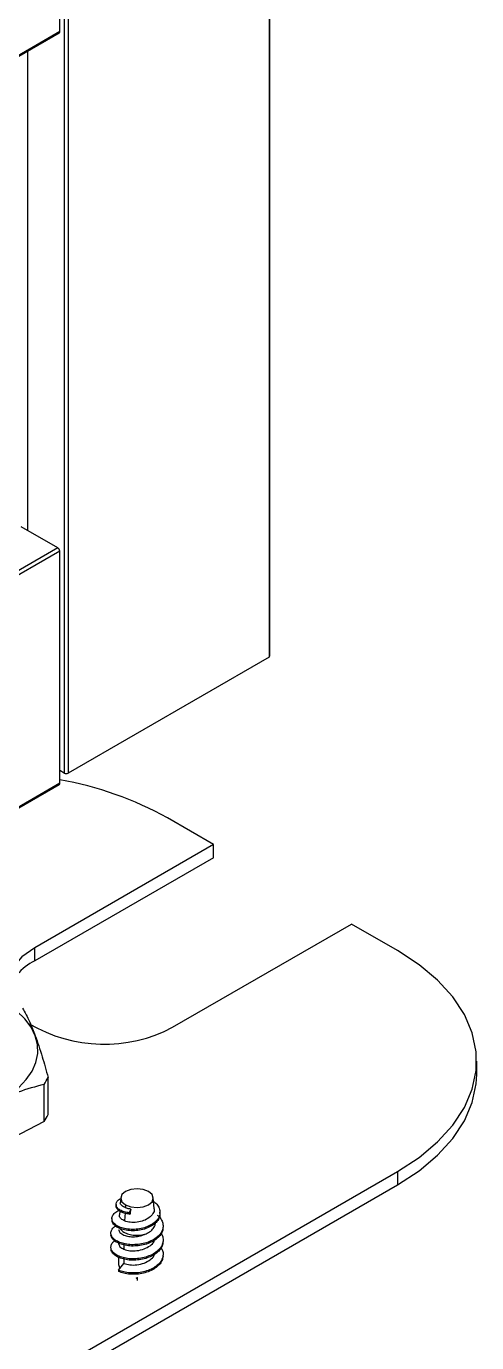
# Model space of a CAD drawing. Header units: millimetres. Extents: x 24 to 293, y 35 to 211.
# Drawn here: x 272.7 to 293.4, y 69.8 to 130.6 of the extents above; entities that cross this region are included whole.
import ezdxf

# ---------------------------------------------------------------- set-up
doc = ezdxf.new("R2010")
doc.units = ezdxf.units.MM
doc.header["$PDSIZE"] = -1

msp = doc.modelspace()

# ---------------------------------------------------------------- linework, layer by layer
at = {"color": 7, "linetype": 'Continuous', "lineweight": 25}
for p, q in [((274.199, 130.358), (274.199, 137.174)), ((274.402, 137.057), (274.402, 96.13)), ((274.579, 136.955), (274.579, 96.13)), ((283.86, 131.679), (283.86, 101.487)), ((283.896, 101.538), (283.896, 131.657)), ((204.7, 90.195), (274.173, 130.301)), ((274.199, 130.358), (204.726, 90.252)), ((272.709, 129.456), (272.709, 107.335)), ((274.111, 106.525), (272.417, 107.503)), ((274.111, 106.525), (218.951, 74.683)), ((274.199, 106.372), (219.061, 74.542)), ((274.199, 95.655), (274.199, 106.372)), ((283.86, 101.487), (274.579, 96.13)), ((274.402, 96.13), (274.199, 96.247)), ((204.7, 55.492), (274.173, 95.598)), ((274.199, 95.655), (204.726, 55.549)), ((281.298, 92.831), (279.177, 94.056)), ((281.298, 92.831), (273.043, 88.065)), ((281.298, 92.219), (281.298, 92.831)), ((281.298, 92.219), (273.043, 87.453)), ((279.407, 84.391), (287.662, 89.157)), ((289.784, 87.933), (287.662, 89.157)), ((273.043, 87.453), (273.043, 88.065)), ((293.445, 82.218), (293.445, 82.83)), ((273.657, 80.361), (273.657, 82.078)), ((273.475, 80.037), (273.475, 81.754)), ((273.475, 80.037), (269.264, 77.845)), ((220.841, 37.928), (289.784, 77.727)), ((289.784, 77.727), (289.784, 77.115)), ((220.841, 37.315), (289.784, 77.115)), ((276.797, 76.215), (276.797, 76.154)), ((277.014, 76.524), (276.996, 76.312)), ((277.232, 76.197), (277.225, 76.057)), ((277.473, 76), (277.407, 75.828)), ((277.466, 75.776), (277.473, 76)), ((278.552, 76.028), (278.512, 76.524)), ((276.605, 75.562), (276.605, 75.501)), ((276.963, 75.909), (276.949, 75.728)), ((277.212, 75.827), (277.191, 75.452)), ((277.407, 75.766), (277.407, 75.828)), ((277.407, 75.766), (277.466, 75.776)), ((278.824, 75.792), (278.824, 75.853)), ((277.162, 74.401), (277.162, 74.144)), ((276.913, 73.776), (276.913, 73.441)), ((277.162, 73.748), (277.162, 73.49)), ((276.911, 73.178), (277.162, 73.49)), ((276.911, 73.178), (276.911, 73.117)), ((276.913, 73.441), (276.975, 73.258))]:
    msp.add_line(p, q, dxfattribs=at)
at = {"color": 7, "linetype": 'Continuous'}
for q in [(277.706, 72.796), (277.763, 72.697)]:
    msp.add_line((277.763, 72.829), q, dxfattribs=at)
at = {"color": 7, "linetype": 'Continuous', "lineweight": 25, "flags": 128}
for points in [[(273.043, 88.065), (272.451, 87.643), (272.024, 87.159), (271.78, 86.635), (271.731, 86.092), (271.872, 85.569)], [(289.784, 77.727), (290.785, 78.38), (291.642, 79.097), (292.343, 79.868), (292.879, 80.683), (293.24, 81.529), (293.422, 82.394), (293.422, 83.266), (293.24, 84.131), (292.879, 84.977), (292.343, 85.792), (291.642, 86.563), (290.785, 87.28), (289.784, 87.933)], [(273.066, 84.003), (272.87, 84.402), (272.585, 84.784), (272.217, 85.141), (271.771, 85.467), (271.256, 85.756), (270.679, 86.005), (270.051, 86.207), (269.383, 86.361)], [(271.369, 80.982), (271.871, 81.28), (272.301, 81.613), (272.652, 81.976), (272.918, 82.361), (273.095, 82.764), (273.179, 83.176), (273.169, 83.592), (273.066, 84.003)], [(289.784, 77.115), (290.785, 77.767), (291.642, 78.484), (292.343, 79.256), (292.879, 80.071), (293.24, 80.917), (293.422, 81.782), (293.445, 82.218)], [(278.293, 76.81), (278.05, 76.903), (277.763, 76.936), (277.476, 76.903), (277.232, 76.81), (277.07, 76.669), (277.013, 76.503), (277.07, 76.338), (277.232, 76.197)], [(277.232, 76.197), (277.476, 76.103), (277.763, 76.07), (278.05, 76.103), (278.293, 76.197), (278.456, 76.338), (278.513, 76.503), (278.456, 76.669), (278.293, 76.81)]]:
    msp.add_lwpolyline(points, dxfattribs=at)
at = {"color": 7, "linetype": 'Continuous', "lineweight": 25}
for centre, radius, start, end in [((274.138, 130.351), 0.0616, 305.01333, 6.29885), ((274.007, 106.364), 0.192, 2.60548, 57.39452), ((283.834, 101.545), 0.0629, 294.37466, 354.3052), ((274.491, 96.3), 0.192, 242.60967, 297.39033), ((274.138, 95.648), 0.0616, 305.01333, 6.29885), ((271.46, 80.154), 15.9, 60.96341, 80.07936), ((274.041, 85.308), 2.365, 114.94761, 164.95462), ((276.242, 90.418), 6.807, 239.42545, 297.7059), ((271.235, 83.225), 2.68, 326.70269, 334.65852), ((271.235, 81.508), 2.68, 326.70269, 334.65852), ((277.426, 75.423), 0.558, 215.0651, 241.71933)]:
    msp.add_arc(centre, radius, start, end, dxfattribs=at)
for points, knots in [([(272.474, 85.279), (272.586, 85.08), (272.781, 84.734), (272.981, 84.221), (273.066, 84.003)], [0, 0, 0, 0, 0.57555, 1, 1, 1, 1]), ([(273.066, 84.003), (273.174, 83.691), (273.374, 83.115), (273.568, 82.404), (273.657, 82.078)], [0, 0, 0, 0, 0.5422, 1, 1, 1, 1]), ([(273.475, 81.754), (273.076, 81.651), (272.383, 81.471), (271.671, 81.128), (271.369, 80.982)], [0, 0, 0, 0, 0.57555, 1, 1, 1, 1]), ([(278.526, 76.351), (278.549, 76.336), (278.645, 76.274), (278.754, 76.132), (278.832, 75.937), (278.824, 75.732), (278.73, 75.535), (278.559, 75.358), (278.32, 75.214), (278.034, 75.111), (277.721, 75.059), (277.407, 75.056), (277.116, 75.105), (276.872, 75.198), (276.697, 75.326), (276.603, 75.478), (276.6, 75.64), (276.693, 75.793), (276.822, 75.905), (276.937, 75.947), (276.967, 75.959)], [0, 0, 0, 0, 0.017222, 0.073788, 0.130828, 0.188312, 0.246265, 0.304667, 0.363533, 0.422853, 0.482632, 0.542871, 0.603563, 0.664721, 0.726326, 0.788403, 0.850921, 0.913918, 0.977352, 1, 1, 1, 1]), ([(277.407, 75.828), (277.327, 75.84), (277.167, 75.864), (276.978, 75.946), (276.847, 76.054), (276.786, 76.179), (276.806, 76.308), (276.881, 76.418), (276.974, 76.47), (277.011, 76.49)], [0, 0, 0, 0, 0.147186, 0.29557, 0.445408, 0.596475, 0.748966, 0.902691, 1, 1, 1, 1]), ([(277.407, 75.766), (277.327, 75.779), (277.167, 75.803), (276.977, 75.885), (276.851, 75.993), (276.792, 76.087), (276.802, 76.141), (276.804, 76.153)], [0, 0, 0, 0, 0.2303654, 0.4626064, 0.6971226, 0.9335627, 1, 1, 1, 1]), ([(277.225, 76.057), (277.164, 76.09), (277.041, 76.156), (276.977, 76.256), (277, 76.305), (277.002, 76.311)], [0, 0, 0, 0, 0.470948, 0.9437, 1, 1, 1, 1]), ([(278.546, 76.027), (278.549, 76.019), (278.575, 75.94), (278.508, 75.785), (278.343, 75.595), (278.076, 75.454), (277.764, 75.381), (277.442, 75.376), (277.275, 75.427), (277.191, 75.452)], [0, 0, 0, 0, 0.019274, 0.181233, 0.34379, 0.506945, 0.670699, 0.83505, 1, 1, 1, 1]), ([(277.473, 76), (277.422, 76.007), (277.332, 76.019), (277.257, 76.046), (277.225, 76.057)], [0, 0, 0, 0, 0.559422, 1, 1, 1, 1]), ([(278.701, 75.717), (278.735, 75.691), (278.835, 75.609), (278.931, 75.446), (278.981, 75.241), (278.948, 75.035), (278.837, 74.839), (278.655, 74.665), (278.415, 74.522), (278.131, 74.42), (277.823, 74.361), (277.51, 74.348), (277.215, 74.381), (276.956, 74.456), (276.75, 74.565), (276.611, 74.7), (276.547, 74.851), (276.567, 75.004), (276.643, 75.133), (276.739, 75.197), (276.775, 75.221)], [0, 0, 0, 0, 0.028835, 0.087321, 0.145778, 0.204265, 0.262722, 0.321208, 0.379665, 0.438152, 0.496609, 0.555095, 0.613553, 0.672039, 0.730498, 0.788982, 0.847442, 0.905926, 0.964387, 1, 1, 1, 1]), ([(278.814, 75.792), (278.815, 75.752), (278.819, 75.644), (278.728, 75.474), (278.559, 75.296), (278.32, 75.152), (278.034, 75.05), (277.721, 74.997), (277.407, 74.995), (277.116, 75.044), (276.871, 75.136), (276.7, 75.265), (276.609, 75.393), (276.615, 75.473), (276.617, 75.501)], [0, 0, 0, 0, 0.050884, 0.13782, 0.225431, 0.313736, 0.402724, 0.492399, 0.582766, 0.67381, 0.765555, 0.857969, 0.951093, 1, 1, 1, 1]), ([(277.191, 75.452), (277.133, 75.482), (277.018, 75.542), (276.944, 75.644), (276.956, 75.706), (276.96, 75.727)], [0, 0, 0, 0, 0.4013793, 0.8039958, 1, 1, 1, 1]), ([(278.179, 74.851), (278.256, 74.893), (278.411, 74.977), (278.554, 75.152), (278.621, 75.295), (278.607, 75.374), (278.605, 75.388)], [0, 0, 0, 0, 0.3104163, 0.6208326, 0.9312489, 1, 1, 1, 1]), ([(278.877, 74.872), (278.878, 74.87), (278.93, 74.807), (278.967, 74.665), (278.971, 74.46), (278.888, 74.258), (278.732, 74.075), (278.512, 73.919), (278.243, 73.801), (277.942, 73.724), (277.629, 73.695), (277.324, 73.71), (277.049, 73.77), (276.821, 73.867), (276.656, 73.993), (276.562, 74.139), (276.551, 74.292), (276.605, 74.431), (276.694, 74.505), (276.731, 74.537)], [0, 0, 0, 0, 0.002028, 0.065463, 0.128903, 0.192341, 0.255779, 0.319219, 0.382655, 0.446097, 0.509531, 0.572974, 0.636406, 0.699852, 0.763282, 0.826729, 0.890157, 0.953606, 1, 1, 1, 1]), ([(278.967, 75.18), (278.962, 75.111), (278.952, 74.973), (278.836, 74.778), (278.656, 74.604), (278.414, 74.461), (278.131, 74.358), (277.823, 74.299), (277.511, 74.287), (277.215, 74.32), (276.956, 74.395), (276.749, 74.504), (276.615, 74.639), (276.553, 74.754), (276.564, 74.819), (276.566, 74.834)], [0, 0, 0, 0, 0.08139, 0.162738, 0.244128, 0.325477, 0.406866, 0.488216, 0.569604, 0.650955, 0.732342, 0.813694, 0.89508, 0.976434, 1, 1, 1, 1]), ([(277.162, 74.932), (277.233, 74.898), (277.375, 74.83), (277.645, 74.785), (277.925, 74.786), (278.094, 74.829), (278.179, 74.851)], [0, 0, 0, 0, 0.25, 0.5, 0.75, 1, 1, 1, 1]), ([(278.958, 74.505), (278.959, 74.47), (278.964, 74.366), (278.886, 74.197), (278.733, 74.014), (278.512, 73.858), (278.243, 73.739), (277.942, 73.663), (277.629, 73.633), (277.324, 73.649), (277.049, 73.709), (276.82, 73.805), (276.657, 73.932), (276.567, 74.061), (276.567, 74.145), (276.567, 74.178)], [0, 0, 0, 0, 0.042477, 0.124674, 0.20687, 0.289069, 0.371263, 0.453464, 0.535656, 0.617859, 0.700048, 0.782254, 0.86444, 0.946649, 1, 1, 1, 1]), ([(278.877, 74.203), (278.9, 74.166), (278.962, 74.064), (278.978, 73.885), (278.929, 73.68), (278.8, 73.488), (278.603, 73.321), (278.35, 73.188), (278.059, 73.095), (277.748, 73.047), (277.439, 73.046), (277.147, 73.088), (276.989, 73.148), (276.911, 73.178)], [0, 0, 0, 0, 0.054548, 0.149071, 0.243641, 0.338164, 0.432734, 0.527257, 0.621827, 0.716351, 0.810923, 0.905439, 1, 1, 1, 1]), ([(277.162, 74.144), (277.249, 74.117), (277.425, 74.064), (277.763, 74.069), (278.098, 74.147), (278.373, 74.299), (278.537, 74.447), (278.559, 74.542), (278.563, 74.56)], [0, 0, 0, 0, 0.1910914, 0.3821828, 0.5732742, 0.7643656, 0.955457, 1, 1, 1, 1]), ([(278.967, 73.824), (278.955, 73.756), (278.932, 73.619), (278.799, 73.427), (278.603, 73.26), (278.35, 73.126), (278.059, 73.034), (277.748, 72.986), (277.439, 72.985), (277.147, 73.026), (276.989, 73.087), (276.911, 73.117)], [0, 0, 0, 0, 0.111138, 0.222219, 0.333357, 0.444439, 0.555577, 0.66666, 0.777799, 0.888873, 1, 1, 1, 1]), ([(277.162, 73.49), (277.249, 73.464), (277.425, 73.41), (277.763, 73.416), (278.098, 73.494), (278.373, 73.646), (278.536, 73.794), (278.559, 73.888), (278.563, 73.906)], [0, 0, 0, 0, 0.191286, 0.3825719, 0.5738579, 0.7651439, 0.9564299, 1, 1, 1, 1])]:
    msp.add_open_spline(points, degree=3, knots=knots, dxfattribs=at)
for points in [[(276.913, 75.062), (276.924, 75.011), (276.948, 74.908), (277.09, 74.834), (277.162, 74.797)], [(277.162, 74.797), (277.233, 74.774), (277.375, 74.728), (277.645, 74.717), (277.925, 74.752), (278.094, 74.818), (278.179, 74.851)], [(276.913, 74.409), (276.924, 74.357), (276.948, 74.255), (277.09, 74.181), (277.162, 74.144)]]:
    msp.add_open_spline(points, degree=3, dxfattribs=at)
at = {"color": 7, "linetype": 'Continuous'}
msp.add_point((277.763, 72.829), dxfattribs=at)

doc.saveas('drawing.dxf')
